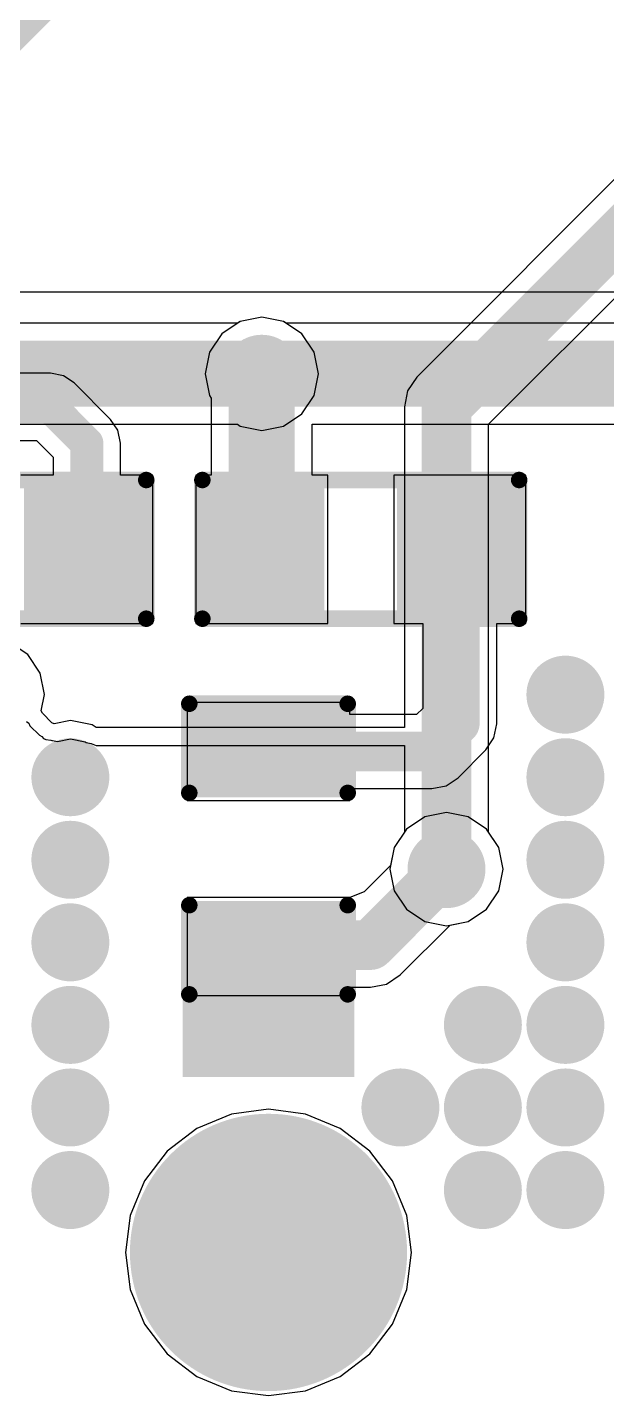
# Model space of a CAD drawing. Header units: millimetres. Extents: x -3 to 5381, y -54 to 5355.
# Drawn here: x 9.47 to 13.93, y -45.2 to -34.67 of the extents above; entities that cross this region are included whole.
import ezdxf

# ---------------------------------------------------------------- set-up
doc = ezdxf.new("R2010")
doc.units = ezdxf.units.MM
for name, color, linetype in [('BottomLayer', 5, 'Continuous'), ('BottomSolder', 6, 'Continuous'), ('MultiLayer', 9, 'Continuous'), ('PadHoleLayer', 156, 'Continuous'), ('TopLayer', 1, 'Continuous'), ('TopOverlay', 2, 'Continuous'), ('TopPaste', 8, 'Continuous'), ('TopSolder', 216, 'Continuous'), ('ViaHoleLayer', 16, 'Continuous')]:
    doc.layers.add(name, color=color, linetype=linetype)

# ---------------------------------------------------------------- blocks, each defined once
blk = doc.blocks.new('RES_0603_6')
at = {"layer": 'TopLayer'}
for points in [[(-0.3809999999999999, 0.4445), (-0.3809999999999999, -0.4445), (-1.143, -0.4445), (-1.143, 0.4445)], [(1.143, 0.4445), (1.143, -0.4445), (0.3809999999999999, -0.4445), (0.3809999999999999, 0.4445)]]:
    blk.add_hatch(color=1, dxfattribs=at).paths.add_polyline_path(points)
at = {"layer": 'TopPaste'}
for points in [[(-0.3809999999999999, 0.4445), (-0.3809999999999999, -0.4445), (-1.143, -0.4445), (-1.143, 0.4445)], [(1.143, 0.4445), (1.143, -0.4445), (0.3809999999999999, -0.4445), (0.3809999999999999, 0.4445)]]:
    blk.add_hatch(color=8, dxfattribs=at).paths.add_polyline_path(points)
at = {"layer": 'TopSolder'}
for points in [[(-0.2794, 0.5460999999999999), (-0.2794, -0.5460999999999999), (-1.2446, -0.5460999999999999), (-1.2446, 0.5460999999999999)], [(1.2446, 0.5460999999999999), (1.2446, -0.5460999999999999), (0.2794, -0.5460999999999999), (0.2794, 0.5460999999999999)]]:
    blk.add_hatch(color=216, dxfattribs=at).paths.add_polyline_path(points)
at = {"layer": 'TopOverlay', "const_width": 0.127}
for points in [[(-1.2192, 0.5334), (-1.2192, -0.5334)], [(1.2192, 0.5334), (-1.2192, 0.5334)], [(1.2192, 0.5334), (1.2192, -0.5334)], [(1.2192, -0.5334), (-1.2192, -0.5334)]]:
    blk.add_lwpolyline(points, dxfattribs=at)
at = {"layer": 'TopOverlay', "const_width": 0.0635}
for points in [[(-1.25095, 0.5334, 1), (-1.18745, 0.5334, 1)], [(-1.25095, 0.5334, 1), (-1.18745, 0.5334, 1)], [(1.18745, 0.5334, 1), (1.25095, 0.5334, 1)], [(1.18745, 0.5334, 1), (1.25095, 0.5334, 1)], [(-1.25095, -0.5334, 1), (-1.18745, -0.5334, 1)], [(-1.25095, -0.5334, 1), (-1.18745, -0.5334, 1)], [(1.18745, -0.5334, 1), (1.25095, -0.5334, 1)], [(1.18745, -0.5334, 1), (1.25095, -0.5334, 1)]]:
    blk.add_lwpolyline(points, format="xyb", close=True, dxfattribs=at)
blk = doc.blocks.new('RES_0603_7')
at = {"layer": 'TopLayer'}
for points in [[(-0.3809999999999999, 0.4445), (-0.3809999999999999, -0.4445), (-1.143, -0.4445), (-1.143, 0.4445)], [(1.143, 0.4445), (1.143, -0.4445), (0.3809999999999999, -0.4445), (0.3809999999999999, 0.4445)]]:
    blk.add_hatch(color=1, dxfattribs=at).paths.add_polyline_path(points)
at = {"layer": 'TopPaste'}
for points in [[(-0.3809999999999999, 0.4445), (-0.3809999999999999, -0.4445), (-1.143, -0.4445), (-1.143, 0.4445)], [(1.143, 0.4445), (1.143, -0.4445), (0.3809999999999999, -0.4445), (0.3809999999999999, 0.4445)]]:
    blk.add_hatch(color=8, dxfattribs=at).paths.add_polyline_path(points)
at = {"layer": 'TopSolder'}
for points in [[(-0.2794, 0.5460999999999999), (-0.2794, -0.5460999999999999), (-1.2446, -0.5460999999999999), (-1.2446, 0.5460999999999999)], [(1.2446, 0.5460999999999999), (1.2446, -0.5460999999999999), (0.2794, -0.5460999999999999), (0.2794, 0.5460999999999999)]]:
    blk.add_hatch(color=216, dxfattribs=at).paths.add_polyline_path(points)
at = {"layer": 'TopOverlay', "const_width": 0.127}
for points in [[(1.2192, 0.5334), (-1.2192, 0.5334)], [(-1.2192, 0.5334), (-1.2192, -0.5334)], [(1.2192, 0.5334), (1.2192, -0.5334)], [(1.2192, -0.5334), (-1.2192, -0.5334)]]:
    blk.add_lwpolyline(points, dxfattribs=at)
at = {"layer": 'TopOverlay', "const_width": 0.0635}
for points in [[(-1.25095, 0.5334, 1), (-1.18745, 0.5334, 1)], [(-1.25095, 0.5334, 1), (-1.18745, 0.5334, 1)], [(1.18745, 0.5334, 1), (1.25095, 0.5334, 1)], [(1.18745, 0.5334, 1), (1.25095, 0.5334, 1)], [(-1.25095, -0.5334, 1), (-1.18745, -0.5334, 1)], [(-1.25095, -0.5334, 1), (-1.18745, -0.5334, 1)], [(1.18745, -0.5334, 1), (1.25095, -0.5334, 1)], [(1.18745, -0.5334, 1), (1.25095, -0.5334, 1)]]:
    blk.add_lwpolyline(points, format="xyb", close=True, dxfattribs=at)
blk = doc.blocks.new('LED_0603_11')
at = {"layer": 'TopLayer'}
for points in [[(-0.999998, 0.5000002699999999), (-0.499999, 0.5000002699999999), (-0.499999, -0.5000002699999999), (-0.999998, -0.5000002699999999)], [(0.50000154, 0.5000002699999999), (1.00000054, 0.5000002699999999), (1.00000054, -0.5000002699999999), (0.50000154, -0.5000002699999999)]]:
    blk.add_hatch(color=1, dxfattribs=at).paths.add_polyline_path(points)
at = {"layer": 'TopOverlay'}
blk.add_hatch(color=2, dxfattribs=at).paths.add_polyline_path([(1.11759238, -0.6604), (1.7525873, -0.6604), (1.7525873, 0.6604), (1.11759238, 0.6604)])
at = {"layer": 'TopPaste'}
for points in [[(-0.999998, 0.5000002699999999), (-0.499999, 0.5000002699999999), (-0.499999, -0.5000002699999999), (-0.999998, -0.5000002699999999)], [(0.50000154, 0.5000002699999999), (1.00000054, 0.5000002699999999), (1.00000054, -0.5000002699999999), (0.50000154, -0.5000002699999999)]]:
    blk.add_hatch(color=8, dxfattribs=at).paths.add_polyline_path(points)
at = {"layer": 'TopSolder'}
for points in [[(-1.101598, 0.6016002699999999), (-0.398399, 0.6016002699999999), (-0.398399, -0.6016002699999999), (-1.101598, -0.6016002699999999)], [(0.39840154, 0.6016002699999999), (1.10160054, 0.6016002699999999), (1.10160054, -0.6016002699999999), (0.39840154, -0.6016002699999999)]]:
    blk.add_hatch(color=216, dxfattribs=at).paths.add_polyline_path(points)
at = {"layer": 'TopOverlay', "const_width": 0.127}
for points in [[(-1.1176, -0.6096), (-1.1176, 0.6096)], [(-0.4318, 0.6096), (-1.1176, 0.6096)], [(1.11760254, 0.6096), (0.4318, 0.6096)], [(1.11760254, -0.6096), (1.11760254, 0.6096)], [(-0.4318, -0.6096), (-1.1176, -0.6096)], [(1.11760254, -0.6096), (0.4318, -0.6096)]]:
    blk.add_lwpolyline(points, dxfattribs=at)
at = {"layer": 'TopOverlay', "const_width": 0.0635}
for points in [[(-1.14935, 0.6096, 1), (-1.08585, 0.6096, 1)], [(-1.14935, 0.6096, 1), (-1.08585, 0.6096, 1)], [(-0.46355, 0.6096, 1), (-0.40005, 0.6096, 1)], [(0.40005, 0.6096, 1), (0.46355, 0.6096, 1)], [(1.08585254, 0.6096, 1), (1.14935254, 0.6096, 1)], [(1.08585254, 0.6096, 1), (1.14935254, 0.6096, 1)], [(-1.14935, -0.6096, 1), (-1.08585, -0.6096, 1)], [(-1.14935, -0.6096, 1), (-1.08585, -0.6096, 1)], [(-0.46355, -0.6096, 1), (-0.40005, -0.6096, 1)], [(0.40005, -0.6096, 1), (0.46355, -0.6096, 1)], [(1.08585254, -0.6096, 1), (1.14935254, -0.6096, 1)], [(1.08585254, -0.6096, 1), (1.14935254, -0.6096, 1)]]:
    blk.add_lwpolyline(points, format="xyb", close=True, dxfattribs=at)

msp = doc.modelspace()

# ---------------------------------------------------------------- hatches: boundary and pattern name
at = {"layer": 'BottomLayer'}
h = msp.add_hatch(color=5, dxfattribs=at)
edge = h.paths.add_edge_path()
edge.add_arc((11.278362, -37.33799999999999), 0.2999994, 0, 360)
h = msp.add_hatch(color=5, dxfattribs=at)
edge = h.paths.add_edge_path()
edge.add_arc((13.615162, -39.806118), 0.2999994, 0, 360)
h = msp.add_hatch(color=5, dxfattribs=at)
edge = h.paths.add_edge_path()
edge.add_arc((9.805162, -40.441118), 0.2999994, 0, 360)
h = msp.add_hatch(color=5, dxfattribs=at)
edge = h.paths.add_edge_path()
edge.add_arc((13.615162, -40.441118), 0.2999994, 0, 360)
h = msp.add_hatch(color=5, dxfattribs=at)
edge = h.paths.add_edge_path()
edge.add_arc((9.805162, -41.076118), 0.2999994, 0, 360)
h = msp.add_hatch(color=5, dxfattribs=at)
edge = h.paths.add_edge_path()
edge.add_arc((13.615162, -41.076118), 0.2999994, 0, 360)
h = msp.add_hatch(color=5, dxfattribs=at)
edge = h.paths.add_edge_path()
edge.add_arc((12.7, -41.148), 0.2999994, 0, 360)
h = msp.add_hatch(color=5, dxfattribs=at)
edge = h.paths.add_edge_path()
edge.add_arc((9.805162, -41.71111799999999), 0.2999994, 0, 360)
h = msp.add_hatch(color=5, dxfattribs=at)
edge = h.paths.add_edge_path()
edge.add_arc((13.615162, -41.71111799999999), 0.2999994, 0, 360)
h = msp.add_hatch(color=5, dxfattribs=at)
edge = h.paths.add_edge_path()
edge.add_arc((9.805162, -42.346118), 0.2999994, 0, 360)
h = msp.add_hatch(color=5, dxfattribs=at)
edge = h.paths.add_edge_path()
edge.add_arc((12.980162, -42.346118), 0.2999994, 0, 360)
h = msp.add_hatch(color=5, dxfattribs=at)
edge = h.paths.add_edge_path()
edge.add_arc((13.615162, -42.346118), 0.2999994, 0, 360)
h = msp.add_hatch(color=5, dxfattribs=at)
edge = h.paths.add_edge_path()
edge.add_arc((9.805162, -42.981118), 0.2999994, 0, 360)
h = msp.add_hatch(color=5, dxfattribs=at)
edge = h.paths.add_edge_path()
edge.add_arc((12.345162, -42.981118), 0.2999994, 0, 360)
h = msp.add_hatch(color=5, dxfattribs=at)
edge = h.paths.add_edge_path()
edge.add_arc((12.980162, -42.981118), 0.2999994, 0, 360)
h = msp.add_hatch(color=5, dxfattribs=at)
edge = h.paths.add_edge_path()
edge.add_arc((13.615162, -42.981118), 0.2999994, 0, 360)
h = msp.add_hatch(color=5, dxfattribs=at)
edge = h.paths.add_edge_path()
edge.add_arc((11.330178, -44.09617799999999), 0.964946, 0, 360)
h = msp.add_hatch(color=5, dxfattribs=at)
edge = h.paths.add_edge_path()
edge.add_arc((9.805162, -43.616118), 0.2999994, 0, 360)
h = msp.add_hatch(color=5, dxfattribs=at)
edge = h.paths.add_edge_path()
edge.add_arc((12.980162, -43.616118), 0.2999994, 0, 360)
h = msp.add_hatch(color=5, dxfattribs=at)
edge = h.paths.add_edge_path()
edge.add_arc((13.615162, -43.616118), 0.2999994, 0, 360)
at = {"layer": 'BottomSolder'}
h = msp.add_hatch(color=6, dxfattribs=at)
edge = h.paths.add_edge_path()
edge.add_arc((11.330178, -44.09617799999999), 1.066546, 0, 360)
at = {"layer": 'MultiLayer'}
h = msp.add_hatch(color=9, dxfattribs=at)
edge = h.paths.add_edge_path()
edge.add_arc((11.330178, -44.09617799999999), 0.964946, 0, 360)
at = {"layer": 'PadHoleLayer'}
h = msp.add_hatch(color=156, dxfattribs=at)
edge = h.paths.add_edge_path()
edge.add_arc((11.330178, -44.09617799999999), 0.964946, 0, 360)
at = {"layer": 'TopLayer'}
h = msp.add_hatch(color=1, dxfattribs=at)
edge = h.paths.add_edge_path()
edge.add_arc((11.278362, -37.33799999999999), 0.2999994, 0, 360)
h = msp.add_hatch(color=1, dxfattribs=at)
edge = h.paths.add_edge_path()
edge.add_arc((13.615162, -39.806118), 0.2999994, 0, 360)
h = msp.add_hatch(color=1, dxfattribs=at)
edge = h.paths.add_edge_path()
edge.add_arc((9.805162, -40.441118), 0.2999994, 0, 360)
h = msp.add_hatch(color=1, dxfattribs=at)
edge = h.paths.add_edge_path()
edge.add_arc((13.615162, -40.441118), 0.2999994, 0, 360)
h = msp.add_hatch(color=1, dxfattribs=at)
edge = h.paths.add_edge_path()
edge.add_arc((9.805162, -41.076118), 0.2999994, 0, 360)
h = msp.add_hatch(color=1, dxfattribs=at)
edge = h.paths.add_edge_path()
edge.add_arc((13.615162, -41.076118), 0.2999994, 0, 360)
h = msp.add_hatch(color=1, dxfattribs=at)
edge = h.paths.add_edge_path()
edge.add_arc((12.7, -41.148), 0.2999994, 0, 360)
h = msp.add_hatch(color=1, dxfattribs=at)
edge = h.paths.add_edge_path()
edge.add_arc((9.805162, -41.71111799999999), 0.2999994, 0, 360)
h = msp.add_hatch(color=1, dxfattribs=at)
edge = h.paths.add_edge_path()
edge.add_arc((13.615162, -41.71111799999999), 0.2999994, 0, 360)
h = msp.add_hatch(color=1, dxfattribs=at)
edge = h.paths.add_edge_path()
edge.add_arc((9.805162, -42.346118), 0.2999994, 0, 360)
h = msp.add_hatch(color=1, dxfattribs=at)
edge = h.paths.add_edge_path()
edge.add_arc((12.980162, -42.346118), 0.2999994, 0, 360)
h = msp.add_hatch(color=1, dxfattribs=at)
edge = h.paths.add_edge_path()
edge.add_arc((13.615162, -42.346118), 0.2999994, 0, 360)
h = msp.add_hatch(color=1, dxfattribs=at)
edge = h.paths.add_edge_path()
edge.add_arc((9.805162, -42.981118), 0.2999994, 0, 360)
h = msp.add_hatch(color=1, dxfattribs=at)
edge = h.paths.add_edge_path()
edge.add_arc((12.345162, -42.981118), 0.2999994, 0, 360)
h = msp.add_hatch(color=1, dxfattribs=at)
edge = h.paths.add_edge_path()
edge.add_arc((12.980162, -42.981118), 0.2999994, 0, 360)
h = msp.add_hatch(color=1, dxfattribs=at)
edge = h.paths.add_edge_path()
edge.add_arc((13.615162, -42.981118), 0.2999994, 0, 360)
h = msp.add_hatch(color=1, dxfattribs=at)
edge = h.paths.add_edge_path()
edge.add_arc((11.330178, -44.09617799999999), 0.964946, 0, 360)
h = msp.add_hatch(color=1, dxfattribs=at)
edge = h.paths.add_edge_path()
edge.add_arc((9.805162, -43.616118), 0.2999994, 0, 360)
h = msp.add_hatch(color=1, dxfattribs=at)
edge = h.paths.add_edge_path()
edge.add_arc((12.980162, -43.616118), 0.2999994, 0, 360)
h = msp.add_hatch(color=1, dxfattribs=at)
edge = h.paths.add_edge_path()
edge.add_arc((13.615162, -43.616118), 0.2999994, 0, 360)
at = {"layer": 'TopSolder'}
h = msp.add_hatch(color=216, dxfattribs=at)
edge = h.paths.add_edge_path()
edge.add_arc((11.330178, -44.09617799999999), 1.066546, 0, 360)
at = {"layer": 'ViaHoleLayer'}
h = msp.add_hatch(color=16, dxfattribs=at)
edge = h.paths.add_edge_path()
edge.add_arc((11.278362, -37.33799999999999), 0.1499997, 0, 360)
h = msp.add_hatch(color=16, dxfattribs=at)
edge = h.paths.add_edge_path()
edge.add_arc((13.615162, -39.806118), 0.149987, 0, 360)
h = msp.add_hatch(color=16, dxfattribs=at)
edge = h.paths.add_edge_path()
edge.add_arc((9.805162, -40.441118), 0.149987, 0, 360)
h = msp.add_hatch(color=16, dxfattribs=at)
edge = h.paths.add_edge_path()
edge.add_arc((13.615162, -40.441118), 0.149987, 0, 360)
h = msp.add_hatch(color=16, dxfattribs=at)
edge = h.paths.add_edge_path()
edge.add_arc((9.805162, -41.076118), 0.149987, 0, 360)
h = msp.add_hatch(color=16, dxfattribs=at)
edge = h.paths.add_edge_path()
edge.add_arc((13.615162, -41.076118), 0.149987, 0, 360)
h = msp.add_hatch(color=16, dxfattribs=at)
edge = h.paths.add_edge_path()
edge.add_arc((12.7, -41.148), 0.1499997, 0, 360)
h = msp.add_hatch(color=16, dxfattribs=at)
edge = h.paths.add_edge_path()
edge.add_arc((9.805162, -41.71111799999999), 0.149987, 0, 360)
h = msp.add_hatch(color=16, dxfattribs=at)
edge = h.paths.add_edge_path()
edge.add_arc((13.615162, -41.71111799999999), 0.149987, 0, 360)
h = msp.add_hatch(color=16, dxfattribs=at)
edge = h.paths.add_edge_path()
edge.add_arc((9.805162, -42.346118), 0.149987, 0, 360)
h = msp.add_hatch(color=16, dxfattribs=at)
edge = h.paths.add_edge_path()
edge.add_arc((12.980162, -42.346118), 0.149987, 0, 360)
h = msp.add_hatch(color=16, dxfattribs=at)
edge = h.paths.add_edge_path()
edge.add_arc((13.615162, -42.346118), 0.149987, 0, 360)
h = msp.add_hatch(color=16, dxfattribs=at)
edge = h.paths.add_edge_path()
edge.add_arc((9.805162, -42.981118), 0.149987, 0, 360)
h = msp.add_hatch(color=16, dxfattribs=at)
edge = h.paths.add_edge_path()
edge.add_arc((12.345162, -42.981118), 0.149987, 0, 360)
h = msp.add_hatch(color=16, dxfattribs=at)
edge = h.paths.add_edge_path()
edge.add_arc((12.980162, -42.981118), 0.149987, 0, 360)
h = msp.add_hatch(color=16, dxfattribs=at)
edge = h.paths.add_edge_path()
edge.add_arc((13.615162, -42.981118), 0.149987, 0, 360)
h = msp.add_hatch(color=16, dxfattribs=at)
edge = h.paths.add_edge_path()
edge.add_arc((9.805162, -43.616118), 0.149987, 0, 360)
h = msp.add_hatch(color=16, dxfattribs=at)
edge = h.paths.add_edge_path()
edge.add_arc((12.980162, -43.616118), 0.149987, 0, 360)
h = msp.add_hatch(color=16, dxfattribs=at)
edge = h.paths.add_edge_path()
edge.add_arc((13.615162, -43.616118), 0.149987, 0, 360)

# ---------------------------------------------------------------- linework, layer by layer
at = {"layer": 'BottomLayer'}
for p, q in [((15.1454612, -34.6887292), (12.4710952, -37.3630952)), ((13.02372046, -37.72608914), (15.77601874, -34.97379086)), ((11.11175578, -36.93577576), (11.091164, -36.94953493999999)), ((11.278362, -36.90263638), (11.11175578, -36.93577576)), ((11.44496822, -36.93577576), (11.278362, -36.90263638)), ((11.58621, -37.030152), (11.44496822, -36.93577576)), ((11.091164, -36.94953493999999), (8.974836, -36.94953493999999)), ((11.68058624, -37.17139378), (11.58621, -37.030152)), ((11.71372562, -37.33799999999999), (11.68058624, -37.17139378)), ((11.68058624, -37.50460621999999), (11.71372562, -37.33799999999999)), ((12.4710952, -37.3630952), (12.40092008, -37.46811658)), ((11.58621, -37.645848), (11.68058624, -37.50460621999999)), ((12.40092008, -37.46811658), (12.37627954, -37.592)), ((11.44496822, -37.74022424), (11.58621, -37.645848)), ((12.37627954, -37.592), (12.37627954, -40.05944236)), ((9.13574246, -37.72646506), (11.091164, -37.72646506)), ((11.091164, -37.72646506), (11.11175578, -37.74022424)), ((11.11175578, -37.74022424), (11.278362, -37.77336362)), ((11.278362, -37.77336362), (11.44496822, -37.74022424)), ((13.02372046, -40.86390608), (13.02372046, -37.72608914)), ((9.47801, -39.49827), (9.33676822, -39.40389376)), ((9.57238624, -39.63951178), (9.47801, -39.49827)), ((9.60552562, -39.806118), (9.57238624, -39.63951178)), ((9.580732679999999, -39.93076342), (9.60552562, -39.806118)), ((9.58971412, -39.9475579), (9.580732679999999, -39.93076342)), ((9.6637221, -40.02156588), (9.58971412, -39.9475579)), ((9.46849516, -40.01238378), (9.484558119999999, -40.02555876)), ((9.484558119999999, -40.02555876), (9.49251086, -40.04476116)), ((9.49251086, -40.04476116), (9.566518839999999, -40.11876914)), ((9.680516579999999, -40.03054732), (9.6637221, -40.02156588)), ((9.805162, -40.00575438), (9.680516579999999, -40.03054732)), ((9.97176822, -40.03889375999999), (9.805162, -40.00575438)), ((10.00252762, -40.05944744), (9.97176822, -40.03889375999999)), ((12.37627954, -40.05944236), (10.00252762, -40.05944744)), ((9.566518839999999, -40.11876914), (9.58572124, -40.12672188)), ((9.58572124, -40.12672188), (9.59889622, -40.14278484)), ((9.59889622, -40.14278484), (9.615690699999998, -40.15176628)), ((9.615690699999998, -40.15176628), (9.65571602, -40.15571851999999)), ((9.65571602, -40.15571851999999), (9.6637221, -40.15903322)), ((9.6637221, -40.15903322), (9.66753464, -40.15745334)), ((9.66753464, -40.15745334), (9.707333899999998, -40.16537052)), ((9.707333899999998, -40.16537052), (9.805162, -40.14591158)), ((9.805162, -40.14591158), (9.918128499999998, -40.16838296)), ((9.918128499999998, -40.16838296), (9.9261549, -40.1737449)), ((9.9261549, -40.1737449), (9.96548426, -40.1815681)), ((9.96548426, -40.1815681), (10.00252762, -40.19691224)), ((10.00252762, -40.19691224), (12.37627954, -40.19690715999999)), ((12.37627954, -40.19690715999999), (12.37627954, -40.86390608)), ((12.37627954, -40.86390608), (12.29777576, -40.98139378)), ((13.10222424, -40.98139378), (13.02372046, -40.86390608)), ((12.29777576, -40.98139378), (12.26463638, -41.148)), ((13.13536362, -41.148), (13.10222424, -40.98139378)), ((12.26463638, -41.148), (12.29777576, -41.31460622)), ((13.10222424, -41.31460622), (13.13536362, -41.148)), ((12.29777576, -41.31460622), (12.392152, -41.455848)), ((13.007848, -41.455848), (13.10222424, -41.31460622)), ((12.392152, -41.455848), (12.53339378, -41.55022424)), ((12.86660622, -41.55022424), (13.007848, -41.455848)), ((12.53339378, -41.55022424), (12.7, -41.58336362)), ((12.7, -41.58336362), (12.86660622, -41.55022424)), ((11.04512142, -43.0323371), (10.7794933, -43.14236482)), ((11.330178, -42.9948086), (11.04512142, -43.0323371)), ((11.61523458, -43.0323371), (11.330178, -42.9948086)), ((11.8808627, -43.14236482), (11.61523458, -43.0323371)), ((10.7794933, -43.14236482), (10.55139114, -43.31739114)), ((12.10896486, -43.31739114), (11.8808627, -43.14236482)), ((10.55139114, -43.31739114), (10.37636482, -43.5454933)), ((12.28399118, -43.5454933), (12.10896486, -43.31739114)), ((10.37636482, -43.5454933), (10.2663371, -43.81112142)), ((12.3940189, -43.81112142), (12.28399118, -43.5454933)), ((10.2663371, -43.81112142), (10.2288086, -44.09617799999999)), ((12.4315474, -44.09617799999999), (12.3940189, -43.81112142)), ((10.2288086, -44.09617799999999), (10.2663371, -44.38123458)), ((12.3940189, -44.38123458), (12.4315474, -44.09617799999999)), ((10.2663371, -44.38123458), (10.37636482, -44.6468627)), ((12.28399118, -44.6468627), (12.3940189, -44.38123458)), ((10.37636482, -44.6468627), (10.55139114, -44.87496486)), ((12.10896486, -44.87496486), (12.28399118, -44.6468627)), ((10.55139114, -44.87496486), (10.7794933, -45.04999118)), ((11.8808627, -45.04999118), (12.10896486, -44.87496486)), ((10.7794933, -45.04999118), (11.04512142, -45.1600189)), ((11.61523458, -45.1600189), (11.8808627, -45.04999118)), ((11.04512142, -45.1600189), (11.330178, -45.1975474)), ((11.330178, -45.1975474), (11.61523458, -45.1600189))]:
    msp.add_line(p, q, dxfattribs=at)
for points, const_width in [([(12.7, -37.592), (15.748, -34.544)], 0.3809999999999999), ([(8.974836, -37.33799999999999), (11.2776, -37.33799999999999)], 0.508), ([(12.7, -41.148), (12.7, -37.592)], 0.3809999999999999)]:
    msp.add_lwpolyline(points, dxfattribs=dict(at, const_width=const_width))
for points, const_width in [([(11.1506, -37.33799999999999, 1), (11.4046, -37.33799999999999, 1)], 0.254), ([(12.60475, -37.592, 1), (12.79525, -37.592, 1)], 0.1905), ([(12.60475, -37.592, 1), (12.79525, -37.592, 1)], 0.1905), ([(12.60475, -41.148, 1), (12.79525, -41.148, 1)], 0.1905)]:
    msp.add_lwpolyline(points, format="xyb", close=True, dxfattribs=dict(at, const_width=const_width))
at = {"layer": 'TopLayer'}
for p, q in [((7.75451586, -36.70660426), (16.83878014, -36.70660426)), ((11.11175578, -36.93577576), (10.970514, -37.030152)), ((11.278362, -36.90263638), (11.11175578, -36.93577576)), ((11.44496822, -36.93577576), (11.278362, -36.90263638)), ((11.46556, -36.94953493999999), (11.44496822, -36.93577576)), ((10.970514, -37.030152), (10.87613776, -37.17139378)), ((14.672564, -36.94953493999999), (11.46556, -36.94953493999999)), ((10.87613776, -37.17139378), (10.84299838, -37.33799999999999)), ((9.652, -37.33302414), (7.619999999999999, -37.33302414)), ((9.75110572, -37.35273708), (9.652, -37.33302414)), ((9.83512384, -37.40887616), (9.75110572, -37.35273708)), ((10.84299838, -37.33799999999999), (10.87613776, -37.50460621999999)), ((10.11528584, -37.68903816), (9.83512384, -37.40887616)), ((10.87613776, -37.50460621999999), (10.88989694, -37.525198)), ((10.88989694, -37.525198), (10.88989694, -38.11701799999999)), ((10.17142492, -37.77305628), (10.11528584, -37.68903816)), ((10.19113786, -37.872162), (10.17142492, -37.77305628)), ((11.66682706, -38.11701799999999), (11.66682706, -37.72646506)), ((11.66682706, -37.72646506), (14.47129694, -37.72646506)), ((7.727271819999999, -37.85097586), (9.54472818, -37.85097586)), ((9.54472818, -37.85097586), (9.67318614, -37.97943382)), ((10.19113786, -38.11701799999999), (10.19113786, -37.872162)), ((9.67318614, -37.97943382), (9.67318614, -38.11701799999999)), ((9.67318614, -38.11701799999999), (9.424162, -38.11701799999999)), ((10.440162, -38.11701799999999), (10.19113786, -38.11701799999999)), ((10.440162, -39.260018), (10.440162, -38.11701799999999)), ((10.88989694, -38.11701799999999), (10.770362, -38.11701799999999)), ((10.770362, -38.11701799999999), (10.770362, -39.260018)), ((11.786362, -38.11701799999999), (11.66682706, -38.11701799999999)), ((11.786362, -39.260018), (11.786362, -38.11701799999999)), ((13.310362, -38.11701799999999), (12.294362, -38.11701799999999)), ((12.294362, -38.11701799999999), (12.294362, -39.260018)), ((13.310362, -39.260018), (13.310362, -38.11701799999999)), ((9.424162, -39.260018), (10.440162, -39.260018)), ((10.770362, -39.260018), (11.786362, -39.260018)), ((12.294362, -39.260018), (12.5174883, -39.260018)), ((12.5174883, -39.260018), (12.5174883, -39.91163976)), ((13.0872357, -40.0296253), (13.0872357, -39.260018)), ((13.0872357, -39.260018), (13.310362, -39.260018)), ((11.957177, -39.86657), (10.703179, -39.86657)), ((10.703179, -39.86657), (10.703179, -40.620569)), ((11.957177, -39.9586958), (11.957177, -39.86657)), ((12.47042972, -39.9586958), (11.957177, -39.9586958)), ((12.5174883, -39.91163976), (12.47042972, -39.9586958)), ((13.06555172, -40.1386548), (13.08723824, -40.029638)), ((13.08723824, -40.029638), (13.0872357, -40.0296253)), ((13.00379924, -40.23107524), (13.06555172, -40.1386548)), ((12.78986774, -40.44500674), (13.00379162, -40.23108032)), ((13.00379162, -40.23108032), (13.00379924, -40.23107524)), ((12.5884305, -40.52844574), (12.6974473, -40.50675922)), ((12.6974473, -40.50675922), (12.78986774, -40.44500674)), ((10.703179, -40.620569), (11.957177, -40.620569)), ((11.957177, -40.620569), (11.957177, -40.5284432)), ((11.957177, -40.5284432), (12.5884178, -40.5284432)), ((12.5884178, -40.5284432), (12.5884305, -40.52844574)), ((12.7, -40.71263638), (12.53339378, -40.74577575999999)), ((12.86660622, -40.74577575999999), (12.7, -40.71263638)), ((12.53339378, -40.74577575999999), (12.392152, -40.840152)), ((13.007848, -40.840152), (12.86660622, -40.74577575999999)), ((12.392152, -40.840152), (12.29777576, -40.98139378)), ((13.10222424, -40.98139378), (13.007848, -40.840152)), ((12.29777576, -40.98139378), (12.27020914, -41.11998126)), ((13.13536362, -41.148), (13.10222424, -40.98139378)), ((12.27020914, -41.11998126), (12.06644018, -41.32375021999999)), ((13.10222424, -41.31460622), (13.13536362, -41.148)), ((12.06644018, -41.32375021999999), (11.95717954, -41.366567)), ((13.007848, -41.455848), (13.10222424, -41.31460622)), ((11.95717192, -41.36656953999999), (10.703179, -41.36656953999999)), ((10.703179, -41.36656953999999), (10.703179, -42.12056854)), ((11.95717446, -41.366567), (11.95717192, -41.36656953999999)), ((11.95717954, -41.366567), (11.95717446, -41.36656446)), ((11.95717446, -41.36656446), (11.95717446, -41.366567)), ((12.86660622, -41.55022424), (13.007848, -41.455848)), ((12.72801874, -41.57779086), (12.86660622, -41.55022424)), ((12.34432126, -41.96148834), (12.72801874, -41.57779086)), ((12.23929988, -42.03166346), (12.34432126, -41.96148834)), ((11.957177, -42.12056854), (11.957177, -42.056304)), ((11.957177, -42.056304), (12.11541646, -42.056304)), ((12.11541646, -42.056304), (12.23929988, -42.03166346)), ((10.703179, -42.12056854), (11.957177, -42.12056854)), ((11.04512142, -43.0323371), (10.7794933, -43.14236482)), ((11.330178, -42.9948086), (11.04512142, -43.0323371)), ((11.61523458, -43.0323371), (11.330178, -42.9948086)), ((11.8808627, -43.14236482), (11.61523458, -43.0323371)), ((10.7794933, -43.14236482), (10.55139114, -43.31739114)), ((12.10896486, -43.31739114), (11.8808627, -43.14236482)), ((10.55139114, -43.31739114), (10.37636482, -43.5454933)), ((12.28399118, -43.5454933), (12.10896486, -43.31739114)), ((10.37636482, -43.5454933), (10.2663371, -43.81112142)), ((12.3940189, -43.81112142), (12.28399118, -43.5454933)), ((10.2663371, -43.81112142), (10.2288086, -44.09617799999999)), ((12.4315474, -44.09617799999999), (12.3940189, -43.81112142)), ((10.2288086, -44.09617799999999), (10.2663371, -44.38123458)), ((12.3940189, -44.38123458), (12.4315474, -44.09617799999999)), ((10.2663371, -44.38123458), (10.37636482, -44.6468627)), ((12.28399118, -44.6468627), (12.3940189, -44.38123458)), ((10.37636482, -44.6468627), (10.55139114, -44.87496486)), ((12.10896486, -44.87496486), (12.28399118, -44.6468627)), ((10.55139114, -44.87496486), (10.7794933, -45.04999118)), ((11.8808627, -45.04999118), (12.10896486, -44.87496486)), ((10.7794933, -45.04999118), (11.04512142, -45.1600189)), ((11.61523458, -45.1600189), (11.8808627, -45.04999118)), ((11.04512142, -45.1600189), (11.330178, -45.1975474)), ((11.330178, -45.1975474), (11.61523458, -45.1600189))]:
    msp.add_line(p, q, dxfattribs=at)
for points, const_width in [([(5.3426614, -38.66064912), (10.09070626, -33.91260425999999)], 0.3809999999999999), ([(11.278362, -37.33799999999999), (14.859762, -37.33799999999999)], 0.508), ([(11.278362, -38.68851799999999), (11.278362, -37.33799999999999)], 0.508), ([(7.619999999999999, -37.592), (9.652, -37.592)], 0.254), ([(9.652, -37.592), (9.932162, -37.872162)], 0.254), ([(9.932162, -38.68851799999999), (9.932162, -37.872162)], 0.254), ([(12.802362, -40.029638), (12.802362, -38.68851799999999)], 0.3048), ([(12.802362, -38.68851799999999), (12.80958068, -38.69573668)], 0.3048), ([(12.5884305, -40.2435695), (12.802362, -40.029638)], 0.3048), ([(11.330178, -40.2435695), (12.5884305, -40.2435695)], 0.3048), ([(12.11541646, -41.73258353999999), (12.7, -41.148)], 0.3809999999999999), ([(11.330178, -41.74356904), (11.3411635, -41.73258353999999)], 0.3809999999999999), ([(11.3411635, -41.73258353999999), (12.11541646, -41.73258353999999)], 0.3809999999999999)]:
    msp.add_lwpolyline(points, dxfattribs=dict(at, const_width=const_width))
for points, const_width in [([(11.151362, -37.33799999999999, 1), (11.405362, -37.33799999999999, 1)], 0.254), ([(11.151362, -37.33799999999999, 1), (11.405362, -37.33799999999999, 1)], 0.254), ([(9.5885, -37.592, 1), (9.7155, -37.592, 1)], 0.127), ([(9.5885, -37.592, 1), (9.7155, -37.592, 1)], 0.127), ([(9.868661999999999, -37.872162, 1), (9.995662, -37.872162, 1)], 0.127), ([(9.868661999999999, -37.872162, 1), (9.995662, -37.872162, 1)], 0.127), ([(11.151362, -38.68851799999999, 1), (11.405362, -38.68851799999999, 1)], 0.254), ([(9.868661999999999, -38.68851799999999, 1), (9.995662, -38.68851799999999, 1)], 0.127), ([(12.726162, -38.68851799999999, 1), (12.878562, -38.68851799999999, 1)], 0.1524), ([(12.726162, -38.68851799999999, 1), (12.878562, -38.68851799999999, 1)], 0.1524), ([(12.73338068, -38.69573668, 1), (12.88578068, -38.69573668, 1)], 0.1524), ([(12.726162, -40.029638, 1), (12.878562, -40.029638, 1)], 0.1524), ([(12.726162, -40.029638, 1), (12.878562, -40.029638, 1)], 0.1524), ([(11.253978, -40.2435695, 1), (11.406378, -40.2435695, 1)], 0.1524), ([(12.5122305, -40.2435695, 1), (12.6646305, -40.2435695, 1)], 0.1524), ([(12.5122305, -40.2435695, 1), (12.6646305, -40.2435695, 1)], 0.1524), ([(12.60475, -41.148, 1), (12.79525, -41.148, 1)], 0.1905), ([(11.234928, -41.74356904, 1), (11.425428, -41.74356904, 1)], 0.1905), ([(11.2459135, -41.73258353999999, 1), (11.4364135, -41.73258353999999, 1)], 0.1905), ([(11.2459135, -41.73258353999999, 1), (11.4364135, -41.73258353999999, 1)], 0.1905), ([(12.02016646, -41.73258353999999, 1), (12.21066646, -41.73258353999999, 1)], 0.1905), ([(12.02016646, -41.73258353999999, 1), (12.21066646, -41.73258353999999, 1)], 0.1905)]:
    msp.add_lwpolyline(points, format="xyb", close=True, dxfattribs=dict(at, const_width=const_width))

# ---------------------------------------------------------------- block references
for name, p, rotation in [('RES_0603_7', (9.170162, -38.68851799999999), 180), ('RES_0603_6', (12.040362, -38.68851799999999), 180), ('LED_0603_11', (11.330178, -40.993568), 270)]:
    msp.add_blockref(name, p, dxfattribs=dict(rotation=rotation))

doc.saveas('drawing.dxf')
